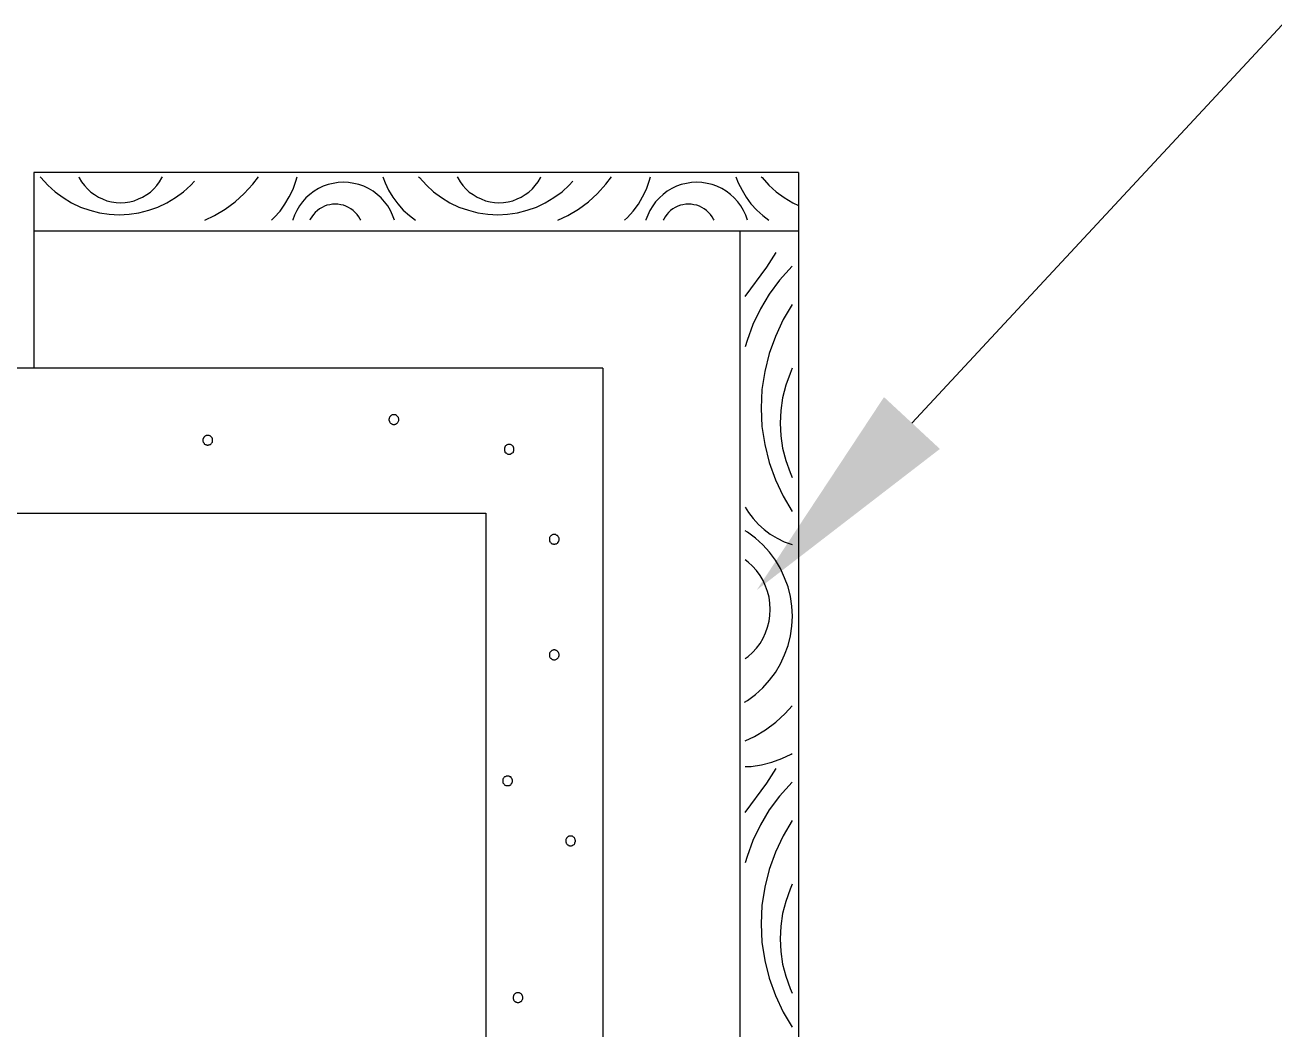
# Model space of a CAD drawing. Header units: metres. Extents: x 0 to 420, y 0 to 297.
# Drawn here: x 280.02 to 323.43, y 197.21 to 232.07 of the extents above; entities that cross this region are included whole.
import ezdxf

# ---------------------------------------------------------------- set-up
doc = ezdxf.new("R2010")
doc.units = ezdxf.units.M

msp = doc.modelspace()

# ---------------------------------------------------------------- linework, layer by layer
for p, q in [((310.82, 218.25), (323.67, 232.07)), ((280.33, 226.95), (280.33, 220.16)), ((306.88, 226.95), (280.33, 226.95)), ((280.55, 226.8), (280.58, 226.77)), ((280.58, 226.77), (280.82, 226.51)), ((281.89, 226.8), (281.91, 226.76)), ((281.91, 226.76), (281.99, 226.62)), ((281.99, 226.62), (282.09, 226.5)), ((284.6, 226.5), (284.7, 226.62)), ((284.7, 226.62), (284.78, 226.76)), ((284.78, 226.76), (284.8, 226.8)), ((285.78, 226.51), (285.91, 226.65)), ((287.93, 226.54), (288.13, 226.8)), ((289.33, 226.37), (289.43, 226.65)), ((289.43, 226.65), (289.47, 226.8)), ((290.72, 226.57), (290.55, 226.53)), ((290.9, 226.6), (290.72, 226.57)), ((291.08, 226.61), (290.9, 226.6)), ((291.26, 226.6), (291.08, 226.61)), ((291.44, 226.57), (291.26, 226.6)), ((291.62, 226.53), (291.44, 226.57)), ((292.45, 226.8), (292.53, 226.59)), ((292.53, 226.59), (292.65, 226.33)), ((293.69, 226.8), (293.72, 226.77)), ((293.72, 226.77), (293.96, 226.51)), ((295.03, 226.8), (295.05, 226.76)), ((295.05, 226.76), (295.13, 226.62)), ((295.13, 226.62), (295.23, 226.5)), ((297.74, 226.5), (297.84, 226.62)), ((297.84, 226.62), (297.92, 226.76)), ((297.92, 226.76), (297.94, 226.8)), ((298.92, 226.51), (299.05, 226.65)), ((300.19, 226.54), (300.39, 226.8)), ((301.6, 226.37), (301.7, 226.65)), ((301.7, 226.65), (301.74, 226.8)), ((302.99, 226.57), (302.81, 226.53)), ((303.17, 226.6), (302.99, 226.57)), ((303.35, 226.61), (303.17, 226.6)), ((303.53, 226.6), (303.35, 226.61)), ((303.71, 226.57), (303.53, 226.6)), ((303.88, 226.53), (303.71, 226.57)), ((304.71, 226.8), (304.79, 226.59)), ((304.79, 226.59), (304.92, 226.33)), ((305.59, 226.8), (305.62, 226.77)), ((305.62, 226.77), (305.85, 226.51)), ((306.88, 226.95), (306.88, 193.5)), ((280.82, 226.51), (281.07, 226.28)), ((281.07, 226.28), (281.35, 226.08)), ((282.09, 226.5), (282.19, 226.38)), ((282.19, 226.38), (282.31, 226.27)), ((282.31, 226.27), (282.44, 226.18)), ((282.44, 226.18), (282.58, 226.09)), ((284.11, 226.09), (284.25, 226.18)), ((284.25, 226.18), (284.38, 226.27)), ((284.38, 226.27), (284.5, 226.38)), ((284.5, 226.38), (284.6, 226.5)), ((285.25, 226.08), (285.53, 226.28)), ((285.53, 226.28), (285.78, 226.51)), ((287.32, 225.93), (287.64, 226.22)), ((287.64, 226.22), (287.93, 226.54)), ((289.2, 226.1), (289.33, 226.37)), ((289.91, 226.19), (289.78, 226.07)), ((290.06, 226.3), (289.91, 226.19)), ((290.21, 226.39), (290.06, 226.3)), ((290.38, 226.47), (290.21, 226.39)), ((290.55, 226.53), (290.38, 226.47)), ((291.79, 226.47), (291.62, 226.53)), ((291.95, 226.39), (291.79, 226.47)), ((292.11, 226.3), (291.95, 226.39)), ((292.25, 226.19), (292.11, 226.3)), ((292.39, 226.07), (292.25, 226.19)), ((292.65, 226.33), (292.8, 226.09)), ((293.96, 226.51), (294.21, 226.28)), ((294.21, 226.28), (294.49, 226.08)), ((295.23, 226.5), (295.33, 226.38)), ((295.33, 226.38), (295.45, 226.27)), ((295.45, 226.27), (295.58, 226.18)), ((295.58, 226.18), (295.72, 226.09)), ((297.25, 226.09), (297.39, 226.18)), ((297.39, 226.18), (297.52, 226.27)), ((297.52, 226.27), (297.64, 226.38)), ((297.64, 226.38), (297.74, 226.5)), ((298.39, 226.08), (298.67, 226.28)), ((298.67, 226.28), (298.92, 226.51)), ((299.59, 225.93), (299.9, 226.22)), ((299.9, 226.22), (300.19, 226.54)), ((301.47, 226.1), (301.6, 226.37)), ((302.18, 226.19), (302.05, 226.07)), ((302.32, 226.3), (302.18, 226.19)), ((302.48, 226.39), (302.32, 226.3)), ((302.64, 226.47), (302.48, 226.39)), ((302.81, 226.53), (302.64, 226.47)), ((304.05, 226.47), (303.88, 226.53)), ((304.22, 226.39), (304.05, 226.47)), ((304.37, 226.3), (304.22, 226.39)), ((304.52, 226.19), (304.37, 226.3)), ((304.65, 226.07), (304.52, 226.19)), ((304.92, 226.33), (305.06, 226.09)), ((305.85, 226.51), (306.11, 226.28)), ((306.11, 226.28), (306.38, 226.08)), ((281.35, 226.08), (281.64, 225.9)), ((281.64, 225.9), (281.95, 225.75)), ((281.95, 225.75), (282.28, 225.64)), ((282.58, 226.09), (282.72, 226.03)), ((282.72, 226.03), (282.87, 225.97)), ((282.87, 225.97), (283.03, 225.93)), ((283.03, 225.93), (283.19, 225.91)), ((283.19, 225.91), (283.34, 225.9)), ((283.34, 225.9), (283.5, 225.91)), ((283.5, 225.91), (283.66, 225.93)), ((283.66, 225.93), (283.82, 225.97)), ((283.82, 225.97), (283.97, 226.03)), ((283.97, 226.03), (284.11, 226.09)), ((284.32, 225.64), (284.64, 225.75)), ((284.64, 225.75), (284.95, 225.9)), ((284.95, 225.9), (285.25, 226.08)), ((286.97, 225.68), (287.32, 225.93)), ((288.88, 225.61), (289.05, 225.85)), ((289.05, 225.85), (289.2, 226.1)), ((289.55, 225.79), (289.46, 225.63)), ((289.66, 225.93), (289.55, 225.79)), ((289.78, 226.07), (289.66, 225.93)), ((290.25, 225.69), (290.18, 225.63)), ((290.34, 225.73), (290.25, 225.69)), ((290.42, 225.78), (290.34, 225.73)), ((290.51, 225.81), (290.42, 225.78)), ((290.61, 225.83), (290.51, 225.81)), ((290.7, 225.85), (290.61, 225.83)), ((290.8, 225.85), (290.7, 225.85)), ((290.89, 225.85), (290.8, 225.85)), ((290.99, 225.83), (290.89, 225.85)), ((291.08, 225.81), (290.99, 225.83)), ((291.17, 225.78), (291.08, 225.81)), ((291.26, 225.73), (291.17, 225.78)), ((291.34, 225.69), (291.26, 225.73)), ((291.42, 225.63), (291.34, 225.69)), ((292.51, 225.93), (292.39, 226.07)), ((292.62, 225.79), (292.51, 225.93)), ((292.71, 225.63), (292.62, 225.79)), ((292.8, 226.09), (292.97, 225.86)), ((292.97, 225.86), (293.16, 225.64)), ((294.49, 226.08), (294.78, 225.9)), ((294.78, 225.9), (295.09, 225.75)), ((295.09, 225.75), (295.42, 225.64)), ((295.72, 226.09), (295.86, 226.03)), ((295.86, 226.03), (296.01, 225.97)), ((296.01, 225.97), (296.17, 225.93)), ((296.17, 225.93), (296.33, 225.91)), ((296.33, 225.91), (296.48, 225.9)), ((296.48, 225.9), (296.64, 225.91)), ((296.64, 225.91), (296.8, 225.93)), ((296.8, 225.93), (296.96, 225.97)), ((296.96, 225.97), (297.11, 226.03)), ((297.11, 226.03), (297.25, 226.09)), ((297.46, 225.64), (297.78, 225.75)), ((297.78, 225.75), (298.09, 225.9)), ((298.09, 225.9), (298.39, 226.08)), ((299.24, 225.68), (299.59, 225.93)), ((301.14, 225.61), (301.32, 225.85)), ((301.32, 225.85), (301.47, 226.1)), ((301.82, 225.79), (301.72, 225.63)), ((301.92, 225.93), (301.82, 225.79)), ((302.05, 226.07), (301.92, 225.93)), ((302.52, 225.69), (302.44, 225.63)), ((302.6, 225.73), (302.52, 225.69)), ((302.69, 225.78), (302.6, 225.73)), ((302.78, 225.81), (302.69, 225.78)), ((302.87, 225.83), (302.78, 225.81)), ((302.97, 225.85), (302.87, 225.83)), ((303.06, 225.85), (302.97, 225.85)), ((303.16, 225.85), (303.06, 225.85)), ((303.25, 225.83), (303.16, 225.85)), ((303.35, 225.81), (303.25, 225.83)), ((303.44, 225.78), (303.35, 225.81)), ((303.53, 225.73), (303.44, 225.78)), ((303.61, 225.69), (303.53, 225.73)), ((303.69, 225.63), (303.61, 225.69)), ((304.77, 225.93), (304.65, 226.07)), ((304.88, 225.79), (304.77, 225.93)), ((304.97, 225.63), (304.88, 225.79)), ((305.06, 226.09), (305.23, 225.86)), ((305.23, 225.86), (305.43, 225.64)), ((306.38, 226.08), (306.68, 225.9)), ((306.68, 225.9), (306.88, 225.8)), ((282.28, 225.64), (282.61, 225.55)), ((282.61, 225.55), (282.95, 225.5)), ((282.95, 225.5), (283.3, 225.48)), ((283.3, 225.48), (283.64, 225.5)), ((283.64, 225.5), (283.98, 225.55)), ((283.98, 225.55), (284.32, 225.64)), ((286.27, 225.29), (286.6, 225.46)), ((286.6, 225.46), (286.97, 225.68)), ((288.58, 225.29), (288.68, 225.39)), ((288.68, 225.39), (288.88, 225.61)), ((289.38, 225.47), (289.32, 225.3)), ((289.32, 225.3), (289.32, 225.29)), ((289.46, 225.63), (289.38, 225.47)), ((289.93, 225.33), (289.91, 225.29)), ((289.98, 225.41), (289.93, 225.33)), ((290.04, 225.49), (289.98, 225.41)), ((290.1, 225.56), (290.04, 225.49)), ((290.18, 225.63), (290.1, 225.56)), ((291.49, 225.56), (291.42, 225.63)), ((291.56, 225.49), (291.49, 225.56)), ((291.61, 225.41), (291.56, 225.49)), ((291.66, 225.33), (291.61, 225.41)), ((291.68, 225.29), (291.66, 225.33)), ((292.79, 225.47), (292.71, 225.63)), ((292.85, 225.29), (292.79, 225.47)), ((293.16, 225.64), (293.37, 225.45)), ((293.37, 225.45), (293.58, 225.29)), ((295.42, 225.64), (295.75, 225.55)), ((295.75, 225.55), (296.09, 225.5)), ((296.09, 225.5), (296.44, 225.48)), ((296.44, 225.48), (296.78, 225.5)), ((296.78, 225.5), (297.12, 225.55)), ((297.12, 225.55), (297.46, 225.64)), ((298.53, 225.29), (298.87, 225.46)), ((298.87, 225.46), (299.24, 225.68)), ((300.84, 225.29), (300.94, 225.39)), ((300.94, 225.39), (301.14, 225.61)), ((301.65, 225.47), (301.58, 225.3)), ((301.58, 225.3), (301.58, 225.29)), ((301.72, 225.63), (301.65, 225.47)), ((302.2, 225.33), (302.18, 225.29)), ((302.25, 225.41), (302.2, 225.33)), ((302.31, 225.49), (302.25, 225.41)), ((302.37, 225.56), (302.31, 225.49)), ((302.44, 225.63), (302.37, 225.56)), ((303.76, 225.56), (303.69, 225.63)), ((303.82, 225.49), (303.76, 225.56)), ((303.88, 225.41), (303.82, 225.49)), ((303.93, 225.33), (303.88, 225.41)), ((303.95, 225.29), (303.93, 225.33)), ((305.05, 225.47), (304.97, 225.63)), ((305.11, 225.29), (305.05, 225.47)), ((305.43, 225.64), (305.64, 225.45)), ((305.64, 225.45), (305.85, 225.29)), ((306.88, 224.91), (280.33, 224.91)), ((304.84, 224.91), (304.84, 191.47)), ((305.78, 223.66), (306.11, 224.17)), ((305.03, 222.64), (305.78, 223.66)), ((306.66, 223.7), (306.22, 223.21)), ((306.22, 223.21), (305.86, 222.73)), ((305.86, 222.73), (305.56, 222.22)), ((305.56, 222.22), (305.3, 221.67)), ((306.66, 222.36), (306.35, 221.84)), ((306.35, 221.84), (306.08, 221.26)), ((305.3, 221.67), (305.1, 221.11)), ((305.1, 221.11), (305.03, 220.89)), ((306.08, 221.26), (305.86, 220.66)), ((305.86, 220.66), (305.71, 220.04)), ((300.09, 220.16), (240.06, 220.16)), ((300.09, 220.16), (300.09, 186.72)), ((305.71, 220.04), (305.61, 219.41)), ((306.66, 220.15), (306.59, 219.97)), ((306.59, 219.97), (306.44, 219.56)), ((305.61, 219.41), (305.58, 218.77)), ((306.44, 219.56), (306.33, 219.13)), ((305.58, 218.77), (305.61, 218.13)), ((306.33, 219.13), (306.27, 218.69)), ((292.67, 218.4), (292.66, 218.39)), ((292.66, 218.39), (292.66, 218.37)), ((292.66, 218.37), (292.66, 218.35)), ((292.66, 218.37), (292.66, 218.37)), ((292.66, 218.35), (292.67, 218.34)), ((292.68, 218.44), (292.67, 218.42)), ((292.67, 218.42), (292.67, 218.4)), ((292.67, 218.34), (292.67, 218.32)), ((292.67, 218.32), (292.68, 218.31)), ((292.69, 218.46), (292.68, 218.45)), ((292.68, 218.45), (292.68, 218.44)), ((292.68, 218.31), (292.68, 218.29)), ((292.7, 218.48), (292.69, 218.46)), ((292.71, 218.49), (292.7, 218.48)), ((292.72, 218.5), (292.71, 218.49)), ((292.74, 218.51), (292.72, 218.5)), ((292.75, 218.52), (292.74, 218.51)), ((292.77, 218.53), (292.75, 218.52)), ((292.78, 218.53), (292.77, 218.53)), ((292.8, 218.54), (292.78, 218.53)), ((292.82, 218.54), (292.8, 218.54)), ((292.83, 218.54), (292.82, 218.54)), ((292.85, 218.54), (292.83, 218.54)), ((292.87, 218.54), (292.85, 218.54)), ((292.88, 218.53), (292.87, 218.54)), ((292.9, 218.53), (292.88, 218.53)), ((292.91, 218.52), (292.9, 218.53)), ((292.93, 218.51), (292.91, 218.52)), ((292.94, 218.5), (292.93, 218.51)), ((292.95, 218.49), (292.94, 218.5)), ((292.96, 218.48), (292.95, 218.49)), ((292.97, 218.46), (292.96, 218.48)), ((292.98, 218.45), (292.97, 218.46)), ((292.99, 218.44), (292.98, 218.45)), ((292.98, 218.29), (292.99, 218.31)), ((292.99, 218.42), (292.99, 218.44)), ((293, 218.4), (292.99, 218.42)), ((292.99, 218.32), (293, 218.34)), ((292.99, 218.31), (292.99, 218.32)), ((293, 218.39), (293, 218.4)), ((293, 218.37), (293, 218.39)), ((293, 218.35), (293, 218.37)), ((293, 218.37), (293, 218.37)), ((293, 218.34), (293, 218.35)), ((306.27, 218.69), (306.24, 218.25)), ((292.68, 218.29), (292.69, 218.28)), ((292.69, 218.28), (292.7, 218.26)), ((292.7, 218.26), (292.71, 218.25)), ((292.71, 218.25), (292.72, 218.24)), ((292.72, 218.24), (292.74, 218.23)), ((292.74, 218.23), (292.75, 218.22)), ((292.75, 218.22), (292.77, 218.21)), ((292.77, 218.21), (292.78, 218.21)), ((292.78, 218.21), (292.8, 218.2)), ((292.8, 218.2), (292.82, 218.2)), ((292.82, 218.2), (292.83, 218.2)), ((292.83, 218.2), (292.85, 218.2)), ((292.85, 218.2), (292.87, 218.2)), ((292.87, 218.2), (292.88, 218.21)), ((292.88, 218.21), (292.9, 218.21)), ((292.9, 218.21), (292.91, 218.22)), ((292.91, 218.22), (292.93, 218.23)), ((292.93, 218.23), (292.94, 218.24)), ((292.94, 218.24), (292.95, 218.25)), ((292.95, 218.25), (292.96, 218.26)), ((292.96, 218.26), (292.97, 218.28)), ((292.97, 218.28), (292.98, 218.29)), ((305.61, 218.13), (305.71, 217.5)), ((306.24, 218.25), (306.27, 217.81)), ((286.21, 217.7), (286.2, 217.69)), ((286.2, 217.69), (286.2, 217.67)), ((286.2, 217.67), (286.2, 217.65)), ((286.2, 217.65), (286.2, 217.64)), ((286.2, 217.65), (286.2, 217.65)), ((286.2, 217.64), (286.2, 217.62)), ((286.2, 217.62), (286.21, 217.6)), ((286.22, 217.73), (286.21, 217.72)), ((286.21, 217.72), (286.21, 217.7)), ((286.21, 217.6), (286.21, 217.59)), ((286.21, 217.59), (286.22, 217.57)), ((286.23, 217.75), (286.22, 217.73)), ((286.22, 217.57), (286.23, 217.56)), ((286.24, 217.76), (286.23, 217.75)), ((286.23, 217.56), (286.24, 217.55)), ((286.25, 217.77), (286.24, 217.76)), ((286.24, 217.55), (286.25, 217.53)), ((286.26, 217.78), (286.25, 217.77)), ((286.25, 217.53), (286.26, 217.52)), ((286.28, 217.79), (286.26, 217.78)), ((286.26, 217.52), (286.28, 217.51)), ((286.29, 217.8), (286.28, 217.79)), ((286.28, 217.51), (286.29, 217.5)), ((286.31, 217.81), (286.29, 217.8)), ((286.29, 217.5), (286.31, 217.5)), ((286.32, 217.82), (286.31, 217.81)), ((286.31, 217.5), (286.32, 217.49)), ((286.34, 217.82), (286.32, 217.82)), ((286.32, 217.49), (286.34, 217.49)), ((286.35, 217.82), (286.34, 217.82)), ((286.34, 217.49), (286.35, 217.48)), ((286.37, 217.82), (286.35, 217.82)), ((286.35, 217.48), (286.37, 217.48)), ((286.39, 217.82), (286.37, 217.82)), ((286.37, 217.48), (286.39, 217.48)), ((286.4, 217.82), (286.39, 217.82)), ((286.39, 217.48), (286.4, 217.49)), ((286.42, 217.82), (286.4, 217.82)), ((286.4, 217.49), (286.42, 217.49)), ((286.44, 217.81), (286.42, 217.82)), ((286.42, 217.49), (286.44, 217.5)), ((286.45, 217.8), (286.44, 217.81)), ((286.44, 217.5), (286.45, 217.5)), ((286.46, 217.79), (286.45, 217.8)), ((286.45, 217.5), (286.46, 217.51)), ((286.48, 217.78), (286.46, 217.79)), ((286.46, 217.51), (286.48, 217.52)), ((286.49, 217.77), (286.48, 217.78)), ((286.48, 217.52), (286.49, 217.53)), ((286.5, 217.76), (286.49, 217.77)), ((286.49, 217.53), (286.5, 217.55)), ((286.51, 217.75), (286.5, 217.76)), ((286.5, 217.55), (286.51, 217.56)), ((286.52, 217.73), (286.51, 217.75)), ((286.51, 217.56), (286.52, 217.57)), ((286.53, 217.72), (286.52, 217.73)), ((286.52, 217.57), (286.53, 217.59)), ((286.53, 217.7), (286.53, 217.72)), ((286.54, 217.69), (286.53, 217.7)), ((286.53, 217.6), (286.54, 217.62)), ((286.53, 217.59), (286.53, 217.6)), ((286.54, 217.67), (286.54, 217.69)), ((286.54, 217.65), (286.54, 217.67)), ((286.54, 217.64), (286.54, 217.65)), ((286.54, 217.65), (286.54, 217.65)), ((286.54, 217.62), (286.54, 217.64)), ((296.7, 217.44), (296.69, 217.43)), ((296.71, 217.46), (296.7, 217.44)), ((296.73, 217.47), (296.71, 217.46)), ((296.74, 217.48), (296.73, 217.47)), ((296.75, 217.49), (296.74, 217.48)), ((296.77, 217.49), (296.75, 217.49)), ((296.79, 217.5), (296.77, 217.49)), ((296.8, 217.5), (296.79, 217.5)), ((296.82, 217.51), (296.8, 217.5)), ((296.83, 217.51), (296.82, 217.51)), ((296.85, 217.51), (296.83, 217.51)), ((296.87, 217.5), (296.85, 217.51)), ((296.88, 217.5), (296.87, 217.5)), ((296.9, 217.49), (296.88, 217.5)), ((296.91, 217.49), (296.9, 217.49)), ((296.93, 217.48), (296.91, 217.49)), ((296.94, 217.47), (296.93, 217.48)), ((296.95, 217.46), (296.94, 217.47)), ((296.97, 217.44), (296.95, 217.46)), ((296.98, 217.43), (296.97, 217.44)), ((305.71, 217.5), (305.86, 216.88)), ((306.27, 217.81), (306.33, 217.38)), ((296.68, 217.4), (296.67, 217.39)), ((296.67, 217.39), (296.67, 217.37)), ((296.67, 217.37), (296.67, 217.35)), ((296.67, 217.35), (296.67, 217.34)), ((296.67, 217.34), (296.67, 217.32)), ((296.67, 217.34), (296.67, 217.34)), ((296.67, 217.32), (296.67, 217.3)), ((296.67, 217.3), (296.67, 217.29)), ((296.67, 217.29), (296.68, 217.27)), ((296.69, 217.42), (296.68, 217.4)), ((296.68, 217.27), (296.69, 217.26)), ((296.69, 217.43), (296.69, 217.42)), ((296.69, 217.26), (296.69, 217.24)), ((296.69, 217.24), (296.7, 217.23)), ((296.7, 217.23), (296.71, 217.22)), ((296.71, 217.22), (296.73, 217.21)), ((296.73, 217.21), (296.74, 217.2)), ((296.74, 217.2), (296.75, 217.19)), ((296.75, 217.19), (296.77, 217.18)), ((296.77, 217.18), (296.79, 217.17)), ((296.79, 217.17), (296.8, 217.17)), ((296.8, 217.17), (296.82, 217.17)), ((296.82, 217.17), (296.83, 217.17)), ((296.83, 217.17), (296.85, 217.17)), ((296.85, 217.17), (296.87, 217.17)), ((296.87, 217.17), (296.88, 217.17)), ((296.88, 217.17), (296.9, 217.18)), ((296.9, 217.18), (296.91, 217.19)), ((296.91, 217.19), (296.93, 217.2)), ((296.93, 217.2), (296.94, 217.21)), ((296.94, 217.21), (296.95, 217.22)), ((296.95, 217.22), (296.97, 217.23)), ((296.97, 217.23), (296.98, 217.24)), ((296.98, 217.42), (296.98, 217.43)), ((296.99, 217.4), (296.98, 217.42)), ((296.98, 217.26), (296.99, 217.27)), ((296.98, 217.24), (296.98, 217.26)), ((297, 217.39), (296.99, 217.4)), ((296.99, 217.27), (297, 217.29)), ((297, 217.37), (297, 217.39)), ((297, 217.35), (297, 217.37)), ((297, 217.34), (297, 217.35)), ((297, 217.32), (297, 217.34)), ((297, 217.34), (297, 217.34)), ((297, 217.3), (297, 217.32)), ((297, 217.29), (297, 217.3)), ((306.33, 217.38), (306.44, 216.95)), ((305.86, 216.88), (306.08, 216.28)), ((306.44, 216.95), (306.59, 216.53)), ((306.08, 216.28), (306.35, 215.71)), ((306.59, 216.53), (306.66, 216.36)), ((306.35, 215.71), (306.66, 215.18)), ((305.03, 215.33), (305.15, 215.14)), ((237.51, 215.12), (296.03, 215.12)), ((296.03, 215.12), (296.03, 164.2)), ((305.15, 215.14), (305.31, 214.93)), ((305.31, 214.93), (305.49, 214.73)), ((305.11, 214.46), (305.03, 214.51)), ((305.39, 214.25), (305.11, 214.46)), ((305.49, 214.73), (305.69, 214.55)), ((305.69, 214.55), (305.9, 214.39)), ((298.24, 214.26), (298.23, 214.25)), ((298.23, 214.25), (298.23, 214.23)), ((298.23, 214.23), (298.23, 214.21)), ((298.23, 214.21), (298.23, 214.2)), ((298.23, 214.21), (298.23, 214.21)), ((298.23, 214.2), (298.23, 214.18)), ((298.23, 214.18), (298.24, 214.16)), ((298.25, 214.29), (298.24, 214.28)), ((298.24, 214.28), (298.24, 214.26)), ((298.24, 214.16), (298.24, 214.15)), ((298.24, 214.15), (298.25, 214.13)), ((298.26, 214.31), (298.25, 214.29)), ((298.25, 214.13), (298.26, 214.12)), ((298.27, 214.32), (298.26, 214.31)), ((298.26, 214.12), (298.27, 214.11)), ((298.28, 214.33), (298.27, 214.32)), ((298.27, 214.11), (298.28, 214.09)), ((298.29, 214.34), (298.28, 214.33)), ((298.28, 214.09), (298.29, 214.08)), ((298.3, 214.35), (298.29, 214.34)), ((298.29, 214.08), (298.3, 214.07)), ((298.32, 214.36), (298.3, 214.35)), ((298.3, 214.07), (298.32, 214.06)), ((298.33, 214.37), (298.32, 214.36)), ((298.32, 214.06), (298.33, 214.06)), ((298.35, 214.38), (298.33, 214.37)), ((298.33, 214.06), (298.35, 214.05)), ((298.37, 214.38), (298.35, 214.38)), ((298.35, 214.05), (298.37, 214.05)), ((298.38, 214.38), (298.37, 214.38)), ((298.37, 214.05), (298.38, 214.04)), ((298.4, 214.38), (298.38, 214.38)), ((298.38, 214.04), (298.4, 214.04)), ((298.42, 214.38), (298.4, 214.38)), ((298.4, 214.04), (298.42, 214.04)), ((298.43, 214.38), (298.42, 214.38)), ((298.42, 214.04), (298.43, 214.05)), ((298.45, 214.38), (298.43, 214.38)), ((298.43, 214.05), (298.45, 214.05)), ((298.46, 214.37), (298.45, 214.38)), ((298.45, 214.05), (298.46, 214.06)), ((298.48, 214.36), (298.46, 214.37)), ((298.46, 214.06), (298.48, 214.06)), ((298.49, 214.35), (298.48, 214.36)), ((298.48, 214.06), (298.49, 214.07)), ((298.51, 214.34), (298.49, 214.35)), ((298.49, 214.07), (298.51, 214.08)), ((298.52, 214.33), (298.51, 214.34)), ((298.51, 214.08), (298.52, 214.09)), ((298.53, 214.32), (298.52, 214.33)), ((298.52, 214.09), (298.53, 214.11)), ((298.54, 214.31), (298.53, 214.32)), ((298.53, 214.11), (298.54, 214.12)), ((298.55, 214.29), (298.54, 214.31)), ((298.54, 214.12), (298.55, 214.13)), ((298.56, 214.28), (298.55, 214.29)), ((298.55, 214.13), (298.56, 214.15)), ((298.56, 214.26), (298.56, 214.28)), ((298.57, 214.25), (298.56, 214.26)), ((298.56, 214.16), (298.57, 214.18)), ((298.56, 214.15), (298.56, 214.16)), ((298.57, 214.23), (298.57, 214.25)), ((298.57, 214.21), (298.57, 214.23)), ((298.57, 214.2), (298.57, 214.21)), ((298.57, 214.21), (298.57, 214.21)), ((298.57, 214.18), (298.57, 214.2)), ((305.64, 214.02), (305.39, 214.25)), ((305.87, 213.77), (305.64, 214.02)), ((305.9, 214.39), (306.14, 214.25)), ((306.14, 214.25), (306.38, 214.13)), ((306.38, 214.13), (306.63, 214.04)), ((306.63, 214.04), (306.66, 214.03)), ((306.08, 213.49), (305.87, 213.77)), ((305.13, 213.42), (305.03, 213.5)), ((305.28, 213.28), (305.13, 213.42)), ((305.42, 213.13), (305.28, 213.28)), ((305.55, 212.96), (305.42, 213.13)), ((306.26, 213.2), (306.08, 213.49)), ((306.4, 212.88), (306.26, 213.2)), ((305.65, 212.78), (305.55, 212.96)), ((305.74, 212.59), (305.65, 212.78)), ((306.52, 212.56), (306.4, 212.88)), ((305.81, 212.4), (305.74, 212.59)), ((305.86, 212.2), (305.81, 212.4)), ((306.6, 212.23), (306.52, 212.56)), ((306.65, 211.89), (306.6, 212.23)), ((305.89, 211.99), (305.86, 212.2)), ((305.9, 211.78), (305.89, 211.99)), ((306.67, 211.54), (306.65, 211.89)), ((305.81, 211.16), (305.86, 211.37)), ((305.86, 211.37), (305.89, 211.57)), ((305.89, 211.57), (305.9, 211.78)), ((306.65, 211.2), (306.67, 211.54)), ((305.65, 210.78), (305.74, 210.97)), ((305.74, 210.97), (305.81, 211.16)), ((306.6, 210.86), (306.65, 211.2)), ((305.42, 210.43), (305.55, 210.6)), ((305.55, 210.6), (305.65, 210.78)), ((306.4, 210.2), (306.52, 210.52)), ((306.52, 210.52), (306.6, 210.86)), ((298.24, 210.25), (298.23, 210.23)), ((298.23, 210.23), (298.23, 210.21)), ((298.23, 210.21), (298.23, 210.2)), ((298.23, 210.2), (298.23, 210.18)), ((298.23, 210.2), (298.23, 210.2)), ((298.23, 210.18), (298.23, 210.16)), ((298.23, 210.16), (298.24, 210.15)), ((298.25, 210.28), (298.24, 210.26)), ((298.24, 210.26), (298.24, 210.25)), ((298.24, 210.15), (298.24, 210.13)), ((298.24, 210.13), (298.25, 210.12)), ((298.26, 210.29), (298.25, 210.28)), ((298.25, 210.12), (298.26, 210.1)), ((298.27, 210.31), (298.26, 210.29)), ((298.26, 210.1), (298.27, 210.09)), ((298.28, 210.32), (298.27, 210.31)), ((298.27, 210.09), (298.28, 210.08)), ((298.29, 210.33), (298.28, 210.32)), ((298.28, 210.08), (298.29, 210.07)), ((298.3, 210.34), (298.29, 210.33)), ((298.29, 210.07), (298.3, 210.06)), ((298.32, 210.35), (298.3, 210.34)), ((298.3, 210.06), (298.32, 210.05)), ((298.33, 210.35), (298.32, 210.35)), ((298.35, 210.36), (298.33, 210.35)), ((298.37, 210.36), (298.35, 210.36)), ((298.38, 210.37), (298.37, 210.36)), ((298.4, 210.37), (298.38, 210.37)), ((298.42, 210.37), (298.4, 210.37)), ((298.43, 210.36), (298.42, 210.37)), ((298.45, 210.36), (298.43, 210.36)), ((298.46, 210.35), (298.45, 210.36)), ((298.48, 210.35), (298.46, 210.35)), ((298.49, 210.34), (298.48, 210.35)), ((298.48, 210.05), (298.49, 210.06)), ((298.51, 210.33), (298.49, 210.34)), ((298.49, 210.06), (298.51, 210.07)), ((298.52, 210.32), (298.51, 210.33)), ((298.51, 210.07), (298.52, 210.08)), ((298.53, 210.31), (298.52, 210.32)), ((298.52, 210.08), (298.53, 210.09)), ((298.54, 210.29), (298.53, 210.31)), ((298.53, 210.09), (298.54, 210.1)), ((298.55, 210.28), (298.54, 210.29)), ((298.54, 210.1), (298.55, 210.12)), ((298.56, 210.26), (298.55, 210.28)), ((298.55, 210.12), (298.56, 210.13)), ((298.56, 210.25), (298.56, 210.26)), ((298.57, 210.23), (298.56, 210.25)), ((298.56, 210.15), (298.57, 210.16)), ((298.56, 210.13), (298.56, 210.15)), ((298.57, 210.21), (298.57, 210.23)), ((298.57, 210.2), (298.57, 210.21)), ((298.57, 210.18), (298.57, 210.2)), ((298.57, 210.2), (298.57, 210.2)), ((298.57, 210.16), (298.57, 210.18)), ((305.03, 210.07), (305.13, 210.14)), ((305.13, 210.14), (305.28, 210.28)), ((305.28, 210.28), (305.42, 210.43)), ((306.26, 209.89), (306.4, 210.2)), ((298.32, 210.05), (298.33, 210.04)), ((298.33, 210.04), (298.35, 210.04)), ((298.35, 210.04), (298.37, 210.03)), ((298.37, 210.03), (298.38, 210.03)), ((298.38, 210.03), (298.4, 210.03)), ((298.4, 210.03), (298.42, 210.03)), ((298.42, 210.03), (298.43, 210.03)), ((298.43, 210.03), (298.45, 210.04)), ((298.45, 210.04), (298.46, 210.04)), ((298.46, 210.04), (298.48, 210.05)), ((306.08, 209.59), (306.26, 209.89)), ((305.64, 209.06), (305.87, 209.32)), ((305.87, 209.32), (306.08, 209.59)), ((305.11, 208.62), (305.39, 208.83)), ((305.39, 208.83), (305.64, 209.06)), ((305.01, 208.56), (305.11, 208.62)), ((306.42, 208.16), (306.66, 208.43)), ((306.09, 207.86), (306.42, 208.16)), ((305.35, 207.37), (305.73, 207.6)), ((305.73, 207.6), (306.09, 207.86)), ((305.03, 207.21), (305.35, 207.37)), ((305.96, 206.47), (306.3, 206.6)), ((306.3, 206.6), (306.63, 206.75)), ((306.63, 206.75), (306.66, 206.77)), ((305.03, 206.32), (305.24, 206.33)), ((305.24, 206.33), (305.6, 206.38)), ((305.6, 206.38), (305.96, 206.47)), ((305.78, 205.75), (306.11, 206.26)), ((296.62, 205.87), (296.61, 205.86)), ((296.61, 205.86), (296.61, 205.84)), ((296.61, 205.84), (296.61, 205.83)), ((296.61, 205.83), (296.61, 205.81)), ((296.61, 205.83), (296.61, 205.83)), ((296.61, 205.81), (296.61, 205.79)), ((296.61, 205.79), (296.62, 205.78)), ((296.63, 205.91), (296.62, 205.89)), ((296.62, 205.89), (296.62, 205.87)), ((296.62, 205.78), (296.62, 205.76)), ((296.62, 205.76), (296.63, 205.75)), ((296.64, 205.92), (296.63, 205.91)), ((296.63, 205.75), (296.64, 205.73)), ((296.65, 205.93), (296.64, 205.92)), ((296.64, 205.73), (296.65, 205.72)), ((296.66, 205.95), (296.65, 205.93)), ((296.65, 205.72), (296.66, 205.71)), ((296.67, 205.96), (296.66, 205.95)), ((296.69, 205.97), (296.67, 205.96)), ((296.7, 205.97), (296.69, 205.97)), ((296.72, 205.98), (296.7, 205.97)), ((296.73, 205.99), (296.72, 205.98)), ((296.75, 205.99), (296.73, 205.99)), ((296.76, 205.99), (296.75, 205.99)), ((296.78, 205.99), (296.76, 205.99)), ((296.8, 205.99), (296.78, 205.99)), ((296.81, 205.99), (296.8, 205.99)), ((296.83, 205.99), (296.81, 205.99)), ((296.85, 205.98), (296.83, 205.99)), ((296.86, 205.97), (296.85, 205.98)), ((296.87, 205.97), (296.86, 205.97)), ((296.89, 205.96), (296.87, 205.97)), ((296.9, 205.95), (296.89, 205.96)), ((296.91, 205.93), (296.9, 205.95)), ((296.9, 205.71), (296.91, 205.72)), ((296.92, 205.92), (296.91, 205.93)), ((296.91, 205.72), (296.92, 205.73)), ((296.93, 205.91), (296.92, 205.92)), ((296.92, 205.73), (296.93, 205.75)), ((296.94, 205.89), (296.93, 205.91)), ((296.93, 205.75), (296.94, 205.76)), ((296.94, 205.87), (296.94, 205.89)), ((296.95, 205.86), (296.94, 205.87)), ((296.94, 205.78), (296.95, 205.79)), ((296.94, 205.76), (296.94, 205.78)), ((296.95, 205.84), (296.95, 205.86)), ((296.95, 205.83), (296.95, 205.84)), ((296.95, 205.81), (296.95, 205.83)), ((296.95, 205.83), (296.95, 205.83)), ((296.95, 205.79), (296.95, 205.81)), ((305.03, 204.73), (305.78, 205.75)), ((306.66, 205.78), (306.22, 205.3)), ((296.66, 205.71), (296.67, 205.69)), ((296.67, 205.69), (296.69, 205.68)), ((296.69, 205.68), (296.7, 205.68)), ((296.7, 205.68), (296.72, 205.67)), ((296.72, 205.67), (296.73, 205.66)), ((296.73, 205.66), (296.75, 205.66)), ((296.75, 205.66), (296.76, 205.66)), ((296.76, 205.66), (296.78, 205.66)), ((296.78, 205.66), (296.8, 205.66)), ((296.8, 205.66), (296.81, 205.66)), ((296.81, 205.66), (296.83, 205.66)), ((296.83, 205.66), (296.85, 205.67)), ((296.85, 205.67), (296.86, 205.68)), ((296.86, 205.68), (296.87, 205.68)), ((296.87, 205.68), (296.89, 205.69)), ((296.89, 205.69), (296.9, 205.71)), ((306.22, 205.3), (305.86, 204.82)), ((305.86, 204.82), (305.56, 204.3)), ((306.66, 204.45), (306.35, 203.92)), ((305.56, 204.3), (305.3, 203.76)), ((298.81, 203.81), (298.8, 203.79)), ((298.8, 203.79), (298.8, 203.77)), ((298.8, 203.77), (298.8, 203.76)), ((298.8, 203.76), (298.8, 203.74)), ((298.8, 203.74), (298.8, 203.72)), ((298.8, 203.74), (298.8, 203.74)), ((298.8, 203.72), (298.8, 203.71)), ((298.8, 203.71), (298.8, 203.69)), ((298.8, 203.69), (298.81, 203.68)), ((298.82, 203.82), (298.81, 203.81)), ((298.81, 203.68), (298.82, 203.66)), ((298.83, 203.83), (298.82, 203.82)), ((298.82, 203.66), (298.83, 203.65)), ((298.84, 203.85), (298.83, 203.83)), ((298.83, 203.65), (298.84, 203.63)), ((298.85, 203.86), (298.84, 203.85)), ((298.84, 203.63), (298.85, 203.62)), ((298.86, 203.87), (298.85, 203.86)), ((298.85, 203.62), (298.86, 203.61)), ((298.87, 203.88), (298.86, 203.87)), ((298.86, 203.61), (298.87, 203.6)), ((298.89, 203.89), (298.87, 203.88)), ((298.87, 203.6), (298.89, 203.59)), ((298.9, 203.9), (298.89, 203.89)), ((298.89, 203.59), (298.9, 203.58)), ((298.92, 203.9), (298.9, 203.9)), ((298.9, 203.58), (298.92, 203.58)), ((298.93, 203.91), (298.92, 203.9)), ((298.92, 203.58), (298.93, 203.57)), ((298.95, 203.91), (298.93, 203.91)), ((298.93, 203.57), (298.95, 203.57)), ((298.97, 203.91), (298.95, 203.91)), ((298.95, 203.57), (298.97, 203.57)), ((298.98, 203.91), (298.97, 203.91)), ((298.97, 203.57), (298.98, 203.57)), ((299, 203.91), (298.98, 203.91)), ((298.98, 203.57), (299, 203.57)), ((299.02, 203.9), (299, 203.91)), ((299, 203.57), (299.02, 203.58)), ((299.03, 203.9), (299.02, 203.9)), ((299.02, 203.58), (299.03, 203.58)), ((299.05, 203.89), (299.03, 203.9)), ((299.03, 203.58), (299.05, 203.59)), ((299.06, 203.88), (299.05, 203.89)), ((299.05, 203.59), (299.06, 203.6)), ((299.07, 203.87), (299.06, 203.88)), ((299.06, 203.6), (299.07, 203.61)), ((299.09, 203.86), (299.07, 203.87)), ((299.07, 203.61), (299.09, 203.62)), ((299.1, 203.85), (299.09, 203.86)), ((299.09, 203.62), (299.1, 203.63)), ((299.11, 203.83), (299.1, 203.85)), ((299.1, 203.63), (299.11, 203.65)), ((299.12, 203.82), (299.11, 203.83)), ((299.11, 203.65), (299.12, 203.66)), ((299.12, 203.81), (299.12, 203.82)), ((299.13, 203.79), (299.12, 203.81)), ((299.12, 203.68), (299.13, 203.69)), ((299.12, 203.66), (299.12, 203.68)), ((299.13, 203.77), (299.13, 203.79)), ((299.14, 203.76), (299.13, 203.77)), ((299.13, 203.71), (299.14, 203.72)), ((299.13, 203.69), (299.13, 203.71)), ((299.14, 203.74), (299.14, 203.76)), ((299.14, 203.72), (299.14, 203.74)), ((299.14, 203.74), (299.14, 203.74)), ((305.3, 203.76), (305.1, 203.2)), ((306.35, 203.92), (306.08, 203.35)), ((305.1, 203.2), (305.03, 202.98)), ((306.08, 203.35), (305.86, 202.75)), ((305.86, 202.75), (305.71, 202.13)), ((305.71, 202.13), (305.61, 201.5)), ((306.59, 202.06), (306.44, 201.64)), ((306.66, 202.24), (306.59, 202.06)), ((305.61, 201.5), (305.58, 200.86)), ((306.44, 201.64), (306.33, 201.22)), ((306.33, 201.22), (306.27, 200.78)), ((305.58, 200.86), (305.61, 200.22)), ((306.27, 200.78), (306.24, 200.34)), ((305.61, 200.22), (305.71, 199.59)), ((306.24, 200.34), (306.27, 199.9)), ((306.27, 199.9), (306.33, 199.46)), ((305.71, 199.59), (305.86, 198.97)), ((306.33, 199.46), (306.44, 199.04)), ((305.86, 198.97), (306.08, 198.37)), ((306.44, 199.04), (306.59, 198.62)), ((296.98, 198.35), (296.97, 198.33)), ((296.99, 198.38), (296.98, 198.36)), ((296.98, 198.36), (296.98, 198.35)), ((297, 198.39), (296.99, 198.38)), ((297.01, 198.41), (297, 198.39)), ((297.02, 198.42), (297.01, 198.41)), ((297.03, 198.43), (297.02, 198.42)), ((297.05, 198.44), (297.03, 198.43)), ((297.06, 198.45), (297.05, 198.44)), ((297.07, 198.45), (297.06, 198.45)), ((297.09, 198.46), (297.07, 198.45)), ((297.11, 198.46), (297.09, 198.46)), ((297.12, 198.47), (297.11, 198.46)), ((297.14, 198.47), (297.12, 198.47)), ((297.16, 198.47), (297.14, 198.47)), ((297.17, 198.46), (297.16, 198.47)), ((297.19, 198.46), (297.17, 198.46)), ((297.2, 198.45), (297.19, 198.46)), ((297.22, 198.45), (297.2, 198.45)), ((297.23, 198.44), (297.22, 198.45)), ((297.25, 198.43), (297.23, 198.44)), ((297.26, 198.42), (297.25, 198.43)), ((297.27, 198.41), (297.26, 198.42)), ((297.28, 198.39), (297.27, 198.41)), ((297.29, 198.38), (297.28, 198.39)), ((297.3, 198.36), (297.29, 198.38)), ((297.3, 198.35), (297.3, 198.36)), ((297.31, 198.33), (297.3, 198.35)), ((306.08, 198.37), (306.35, 197.79)), ((306.59, 198.62), (306.66, 198.45)), ((296.97, 198.33), (296.97, 198.31)), ((296.97, 198.31), (296.97, 198.3)), ((296.97, 198.3), (296.97, 198.28)), ((296.97, 198.3), (296.97, 198.3)), ((296.97, 198.28), (296.97, 198.26)), ((296.97, 198.26), (296.98, 198.25)), ((296.98, 198.25), (296.98, 198.23)), ((296.98, 198.23), (296.99, 198.22)), ((296.99, 198.22), (297, 198.2)), ((297, 198.2), (297.01, 198.19)), ((297.01, 198.19), (297.02, 198.18)), ((297.02, 198.18), (297.03, 198.17)), ((297.03, 198.17), (297.05, 198.16)), ((297.05, 198.16), (297.06, 198.15)), ((297.06, 198.15), (297.07, 198.14)), ((297.07, 198.14), (297.09, 198.14)), ((297.09, 198.14), (297.11, 198.13)), ((297.11, 198.13), (297.12, 198.13)), ((297.12, 198.13), (297.14, 198.13)), ((297.14, 198.13), (297.16, 198.13)), ((297.16, 198.13), (297.17, 198.13)), ((297.17, 198.13), (297.19, 198.14)), ((297.19, 198.14), (297.2, 198.14)), ((297.2, 198.14), (297.22, 198.15)), ((297.22, 198.15), (297.23, 198.16)), ((297.23, 198.16), (297.25, 198.17)), ((297.25, 198.17), (297.26, 198.18)), ((297.26, 198.18), (297.27, 198.19)), ((297.27, 198.19), (297.28, 198.2)), ((297.28, 198.2), (297.29, 198.22)), ((297.29, 198.22), (297.3, 198.23)), ((297.3, 198.25), (297.31, 198.26)), ((297.3, 198.23), (297.3, 198.25)), ((297.31, 198.31), (297.31, 198.33)), ((297.31, 198.3), (297.31, 198.31)), ((297.31, 198.28), (297.31, 198.3)), ((297.31, 198.3), (297.31, 198.3)), ((297.31, 198.26), (297.31, 198.28)), ((306.35, 197.79), (306.66, 197.27))]:
    msp.add_line(p, q)
msp.add_solid([(311.79, 217.35), (305.43, 212.45), (309.85, 219.15)])

doc.saveas('drawing.dxf')
